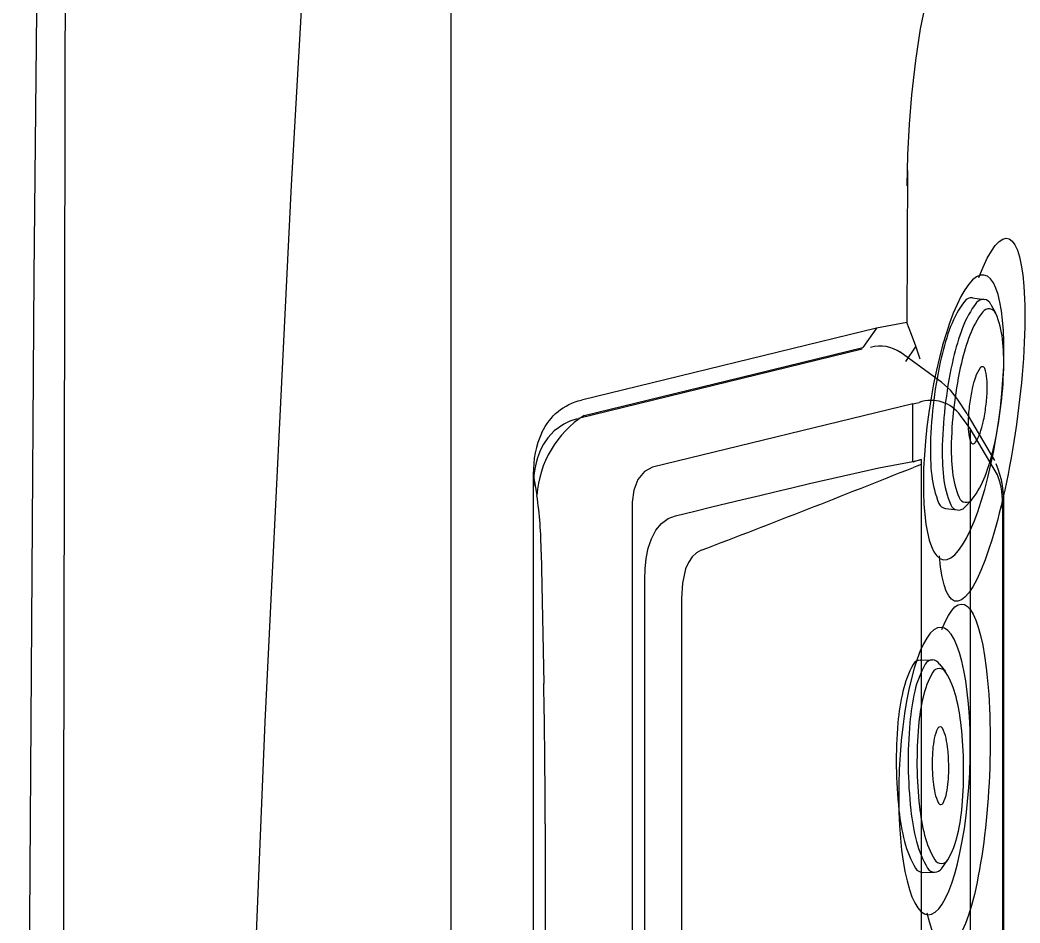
# Model space of a CAD drawing. Extents: x 398 to 509, y 623 to 780.
# Drawn here: x 398.31 to 407.08, y 713.98 to 721.91 of the extents above; entities that cross this region are included whole.
import ezdxf

# ---------------------------------------------------------------- set-up
doc = ezdxf.new("R2010")
doc.units = 0
doc.header["$MEASUREMENT"] = 0
for name, color, linetype in [('1', 4, 'Continuous'), ('2', 3, 'Continuous'), ('BDIM_YELLOW', 2, 'Continuous'), ('JET', 3, 'Continuous'), ('Menu', 1, 'Continuous')]:
    doc.layers.add(name, color=color, linetype=linetype)

# ---------------------------------------------------------------- blocks, each defined once
blk = doc.blocks.new('MINI')
at = {"layer": '1', "color": 3}
for p, q in [((0.2229, 0.9315), (0.3274, 0.9315)), ((0.3908, 0.8949), (0.4404, 0.8282)), ((0.3908, 0.8949), (0.3908, 0.8949)), ((0.3864, -0.9017), (0.4406, -0.8279)), ((0.2229, -0.9315), (0.3274, -0.9315)), ((0.3274, -0.9315), (0.3274, -0.9315))]:
    blk.add_line(p, q, dxfattribs=at)
for points in [[(0.2229, 0.9315, 0.267867), (0.1595, 0.8949, 0.072378), (0.0653, 0.6587, 0.034036), (0.019, 0.3836, 0.024706), (0, 0, 0.024706), (0.019, -0.3836, 0.034036), (0.0653, -0.6587, 0.072378), (0.1595, -0.8949, 0.267867), (0.2229, -0.9315, 0.267867)], [(0.3908, 0.8949, 0.267867), (0.3274, 0.9315, 0.267867), (0.2639, 0.8949, 0.072378), (0.1697, 0.6587, 0.034036), (0.1234, 0.3836, 0.024706), (0.1044, 0, 0.024706), (0.1234, -0.3836, 0.034036), (0.1697, -0.6587, 0.072378), (0.2639, -0.8949, 0.267867), (0.3274, -0.9315, 0.267867)], [(0.3274, -0.9315, 0.238458), (0.3864, -0.9017, 0.072378)]]:
    blk.add_lwpolyline(points, format="xyb", dxfattribs=at)
for points in [[(0.3864, -0.8553, 0.267867), (0.4447, -0.8217, 0.072378), (0.5312, -0.6048, 0.034036), (0.5737, -0.3522, 0.024706), (0.5911, 0, 0.024706), (0.5737, 0.3522, 0.034036), (0.5312, 0.6048, 0.072378), (0.4447, 0.8217, 0.267867), (0.3864, 0.8553, 0.267867), (0.3282, 0.8217, 0.072378), (0.2417, 0.6048, 0.034036), (0.1992, 0.3522, 0.024706), (0.1818, 0, 0.024706), (0.1992, -0.3522, 0.034036), (0.2417, -0.6048, 0.072378), (0.3282, -0.8217, 0.267867)], [(0.3879, 0.3434, 0.280852), (0.3677, 0.3312, 0.066452), (0.3365, 0.2437, 0.030521), (0.3214, 0.1434, 0.022038), (0.3153, 0.0031, 0.022038), (0.3214, -0.1373, 0.030521), (0.3365, -0.2376, 0.066452), (0.3677, -0.3251, 0.280852), (0.3879, -0.3373, 0.280852), (0.408, -0.3251, 0.066452), (0.4392, -0.2376, 0.030521), (0.4543, -0.1373, 0.022038), (0.4605, 0.0031, 0.022038), (0.4543, 0.1434, 0.030521), (0.4392, 0.2437, 0.066452), (0.408, 0.3312, 0.280852)]]:
    blk.add_lwpolyline(points, format="xyb", close=True, dxfattribs=at)
blk = doc.blocks.new('pillow')
at = {"layer": 'BDIM_YELLOW', "linetype": 'Continuous', "lineweight": 25}
for p, q in [((4.0466, 4.1289), (-4.0466, 4.1289)), ((4.0677, 4.1281), (4.0466, 4.1283)), ((5.2498, 1.2435), (4.6438, 3.7321)), ((3.9074, 3.2603), (-3.9073, 3.2603)), ((-3.2298, 3.1506), (3.2298, 3.1506)), ((4.7706, 0.7988), (4.2147, 3.0818)), ((3.0636, 2.8291), (-3.0635, 2.8291)), ((4.9593, 0.5436), (5.2273, 0.9129)), ((4.2815, 0.7268), (4.2606, 0.7982)), ((4.2665, 0.7988), (4.7706, 0.7988)), ((4.2665, 0.7988), (4.2815, 0.7268)), ((4.2382, 0.7268), (-4.2382, 0.7268)), ((4.2815, 0.7268), (4.2382, 0.7268)), ((4.5556, 0.2965), (4.6681, 0.3797)), ((4.6826, 0.3208), (4.8136, 0.4057)), ((4.5556, 0.2965), (-4.5556, 0.2965)), ((4.2744, 0.0801), (4.6818, 0.3203)), ((-3.8562, 0), (3.8562, 0))]:
    blk.add_line(p, q, dxfattribs=at)
at = {"layer": 'BDIM_YELLOW', "linetype": 'Continuous', "lineweight": 25, "flags": 128}
for points in [[(4.0466, 4.1286), (4.0584, 4.1285), (4.0631, 4.1284)], [(4.641, 3.7432), (4.6198, 3.8076), (4.5939, 3.8613), (4.5337, 3.9448), (4.4727, 4.0014), (4.4184, 4.0384), (4.3676, 4.0651), (4.298, 4.0921), (4.2538, 4.1047), (4.202, 4.1156), (4.1415, 4.1238), (4.0677, 4.128)], [(4.2147, 3.0818), (4.1776, 3.1532), (4.1075, 3.2106), (4.0136, 3.2476), (3.9074, 3.2603)], [(3.2298, 3.1506), (3.3224, 3.1477), (3.4137, 3.1382), (3.5031, 3.1204), (3.5872, 3.0927), (3.6618, 3.054), (3.7223, 3.0045), (3.7651, 2.9462), (3.7895, 2.8825)], [(3.4856, 2.6557), (3.4626, 2.6982), (3.4269, 2.7361), (3.3796, 2.7677), (3.3234, 2.7923), (3.1975, 2.8211), (3.0636, 2.8291)], [(3.7895, 2.8825), (3.8305, 2.7125), (3.8668, 2.5614), (3.8986, 2.4292), (3.9309, 2.2945), (3.9673, 2.142), (4.0017, 1.9974), (4.0341, 1.8607), (4.0709, 1.7048), (4.1403, 1.4057), (4.2086, 1.0982), (4.2665, 0.7988)], [(4.2382, 0.7268), (4.2245, 0.7637), (4.2137, 0.7928)], [(4.813, 0.4053), (4.8913, 0.4684), (4.961, 0.5459)], [(4.1478, 0.0562), (4.3762, 0.1909), (4.5556, 0.2965)], [(3.8562, 0.0105), (-0.4627, 0.0105), (-3.8562, 0.0105)]]:
    blk.add_lwpolyline(points, dxfattribs=at)
at = {"layer": 'BDIM_YELLOW', "linetype": 'Continuous', "lineweight": 25}
for centre, radius, start, end in [((141.1366, 55.3671), 147.3984, 200.953579, 201.731073), ((4.958, 1.0855), 0.3195, 325.8948, 15.11631), ((4.2815, 0.6111), 0.1883, 94.56415, 96.38261), ((4.4849, 0.638), 0.3167, 305.34154, 19.56189), ((3.9031, 0.8879), 0.8891, 266.97838, 292.62016), ((3.8939, 0.7232), 0.7137, 266.97146, 290.84226)]:
    blk.add_arc(centre, radius, start, end, dxfattribs=at)
blk.add_ellipse((5.7953, 2.2123), major_axis=(0.636, 1.9798), ratio=0.433377, start_param=2.49452, end_param=2.534048, dxfattribs=at)
blk = doc.blocks.new('2018 PRISM')
at = {"layer": '1', "linetype": 'Continuous', "lineweight": 25}
for p, q in [((3.5083, 76.5607), (3.5083, 78.7748)), ((7.5134, 76.8811), (7.5083, 75.5449)), ((3.5083, 63.5607), (3.5083, 76.5607)), ((7.2409, 75.4953), (4.6532, 74.8653)), ((7.2409, 75.4953), (7.1212, 75.326)), ((7.5083, 75.5449), (7.2409, 75.4953)), ((7.5875, 75.3367), (7.4973, 75.2038)), ((7.6251, 75.2243), (7.5875, 75.3368)), ((4.2301, 74.2144), (4.2299, 65.9068)), ((4.2301, 74.2144), (4.2618, 74.0288)), ((4.2995, 73.5295), (4.3221, 72.3758)), ((4.3339, 71.1452), (4.3338, 68.976))]:
    blk.add_line(p, q, dxfattribs=at)
at = {"layer": '1', "color": 6, "linetype": 'Continuous', "lineweight": 25, "flags": 128}
blk.add_lwpolyline([(-0.0291, 88.1624), (-0.1518, 75.9561), (-0.2334, 63.7841), (-0.2742, 51.6121), (-0.2742, 39.4401), (-0.2334, 27.2681), (-0.1518, 15.0961), (-0.0291, 2.8897)], dxfattribs=at)
at = {"layer": '1', "linetype": 'Continuous', "lineweight": 25, "flags": 128}
for points in [[(0.1455, 2.9202), (0.144, 2.9773), (0.1308, 8.631), (0.0972, 31.4553), (0.0942, 54.2795), (0.1099, 71.204), (0.144, 88.0748), (0.144, 88.0748)], [(2.6885, 4.8851), (2.4, 9.2386), (2.1456, 13.5943), (1.925, 17.9523), (1.7379, 22.3119), (1.5839, 26.6729), (1.4625, 31.0347), (1.3732, 35.3973), (1.3157, 39.7605), (1.2899, 44.124), (1.2956, 48.4875), (1.3369, 53.1987), (1.4153, 57.9096), (1.531, 62.6196), (1.6844, 67.3285), (1.8765, 72.0409), (2.1076, 76.7517), (2.3781, 81.4604), (2.6885, 86.1665)], [(7.5097, 76.7447), (7.517, 77.0175), (7.5309, 77.2856), (7.5514, 77.5445), (7.5854, 77.8451), (7.6288, 78.1233), (7.6811, 78.3754), (7.7415, 78.5967), (7.8092, 78.7852), (7.8826, 78.9368), (7.9467, 79.0333), (8.0139, 79.1034), (8.0272, 79.1139), (8.0407, 79.1233), (8.0542, 79.1318), (8.0679, 79.1391), (8.0815, 79.1453), (8.0951, 79.1505), (8.1088, 79.1545), (8.1226, 79.1576)], [(7.5875, 75.3367), (7.5497, 75.4406), (7.5083, 75.5449)], [(4.6762, 74.7307), (6.0454, 75.0641), (7.1212, 75.326)]]:
    blk.add_lwpolyline(points, dxfattribs=at)
at = {"layer": '1', "linetype": 'Continuous', "lineweight": 25}
for centre, radius, start, end in [((5.167, 73.9676), 0.9073, 122.75099, 176.13293), ((5.0729, 74.2324), 0.8431, 155.61271, 181.22156), ((0.5753, 73.4992), 3.7243, 0.46527, 8.17422), ((-58.1285, 71.1614), 62.4624, 359.985146, 1.113989)]:
    blk.add_arc(centre, radius, start, end, dxfattribs=at)
at = {"layer": '1', "linetype": 'Continuous', "lineweight": 25, "extrusion": (0, 0, -1)}
blk.add_ellipse((5.3302, 73.6054), major_axis=(-0.8619, 1.1748), ratio=0.581852, start_param=5.984146, end_param=6.520595, dxfattribs=at)
at = {"layer": '2', "extrusion": (0, 0, -1)}
for centre, major_axis, ratio, start_param, end_param in [((8.163, 74.6915), (0.2262, 1.5932), 0.192138, 5.585912, 10.12051), ((7.9225, 71.5698), (0.0685, 1.5049), 0.20523, 5.720864, 10.055458)]:
    blk.add_ellipse(centre, major_axis=major_axis, ratio=ratio, start_param=start_param, end_param=end_param, dxfattribs=at)
for centre, major_axis, ratio in [((8.0064, 74.713), (0.1774, 1.2492), 0.245035), ((7.7502, 71.6085), (0.0574, 1.2616), 0.244815)]:
    blk.add_ellipse(centre, major_axis=major_axis, ratio=ratio, dxfattribs=at)
at = {"layer": 'JET'}
for p, rotation in [((7.7444, 74.8654), 352.7534976645331), ((7.4151, 71.6484), 0.6484699122817628)]:
    blk.add_blockref('MINI', p, dxfattribs=dict(at, rotation=rotation))
at = {"layer": 'Menu', "rotation": 90}
blk.add_blockref('pillow', (8.3589, 70.0606), dxfattribs=at)

msp = doc.modelspace()

# ---------------------------------------------------------------- block references
at = {"layer": '1'}
msp.add_blockref('2018 PRISM', (398.5801, 643.7055), dxfattribs=at)

doc.saveas('drawing.dxf')
